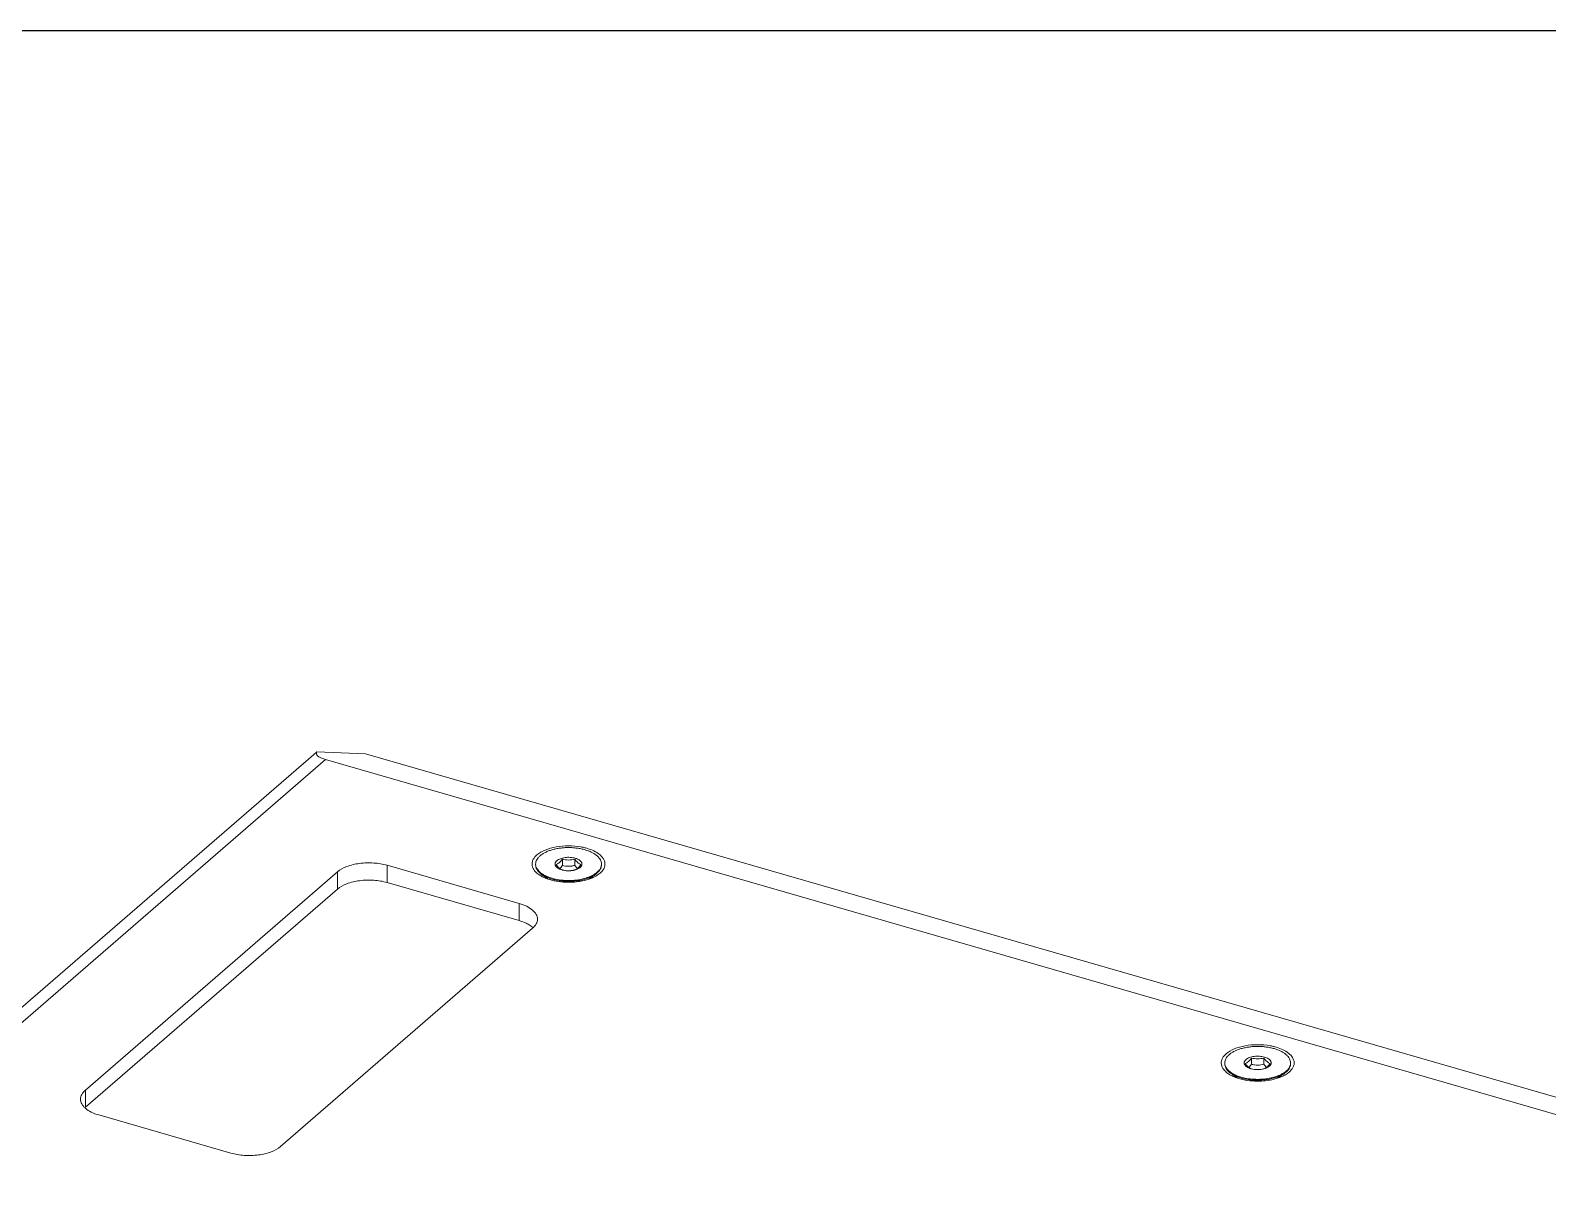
# Model space of a CAD drawing. Header units: millimetres. Extents: x 0 to 3564, y 0 to 2520.
# Drawn here: x 2594.1 to 2822.9, y 2346.9 to 2520 of the extents above; entities that cross this region are included whole.
import ezdxf

# ---------------------------------------------------------------- set-up
doc = ezdxf.new("R2010")
doc.units = ezdxf.units.MM
doc.layers.get('0').update_dxf_attribs({"lineweight": 13})
doc.layers.add('图框', color=7, linetype='Continuous')

# ---------------------------------------------------------------- blocks, each defined once
blk = doc.blocks.new('A4-H')
at = {"layer": '图框'}
blk.add_lwpolyline([(0, 210.021), (297, 210.021), (297, 0), (0, 0)], close=True, dxfattribs=at)

msp = doc.modelspace()

# ---------------------------------------------------------------- linework, layer by layer
for p, q in [((2636.8, 2410.75), (2318.87, 2135.41)), ((2638.61, 2410.03), (2323.61, 2137.23)), ((2636.8, 2410.75), (2637.3, 2411.17)), ((2644.61, 2410.9), (2637.3, 2411.17)), ((2638.61, 2410.03), (3032.65, 2296.28)), ((3038.65, 2297.15), (2644.61, 2410.9)), ((2647.89, 2391.47), (2647.89, 2394.07)), ((2647.89, 2394.07), (2667.81, 2388.32)), ((2674.31, 2394.99), (2674.31, 2394.05)), ((2676.18, 2394.99), (2676.18, 2394.05)), ((2602.38, 2360.15), (2640.38, 2393.06)), ((2640.38, 2390.47), (2640.38, 2393.06)), ((2647.89, 2391.47), (2667.81, 2385.72)), ((2672.13, 2392.03), (2671.19, 2392.69)), ((2678.36, 2392.03), (2679.3, 2392.69)), ((2680.01, 2392.88), (2679.73, 2392.67)), ((2640.38, 2390.47), (2602.38, 2357.56)), ((2667.81, 2385.72), (2667.81, 2388.32)), ((2669.82, 2384.56), (2631.82, 2351.65)), ((2778.23, 2364.99), (2778.23, 2364.05)), ((2780.1, 2364.99), (2780.1, 2364.05)), ((2776.05, 2362.03), (2775.11, 2362.69)), ((2782.28, 2362.03), (2783.22, 2362.69)), ((2783.93, 2362.88), (2783.65, 2362.67)), ((2602.38, 2357.56), (2602.38, 2360.15)), ((2624.31, 2350.65), (2604.39, 2356.4))]:
    msp.add_line(p, q)
for centre, radius, start, end in [((2671.53, 2394.26), 1.25, 180.0105, 185.9078), ((2678.96, 2394.26), 1.25, 354.0492, 359.996), ((2673.22, 2396.16), 4.28, 234.826, 239.5326), ((2674.31, 2398.36), 6.73, 247.2844, 250.808), ((2675.07, 2396.28), 3.02, 253.9012, 255.3331), ((2675.24, 2397.3), 4.06, 267.9886, 270.9745), ((2675.24, 2397.26), 4.02, 270.9701, 273.5151), ((2675.25, 2397.21), 3.97, 273.5146, 274.9839), ((2675.39, 2396.41), 3.15, 283.8414, 284.6791), ((2676.19, 2398.33), 6.7, 289.2014, 292.7385), ((2677.26, 2396.18), 4.29, 300.4703, 305.1499), ((2775.45, 2364.26), 1.25, 180.0105, 185.9078), ((2782.88, 2364.26), 1.25, 354.0492, 359.996), ((2777.14, 2366.16), 4.28, 234.826, 239.5326), ((2778.23, 2368.36), 6.73, 247.2844, 250.808), ((2778.99, 2366.28), 3.02, 253.9012, 255.3331), ((2779.17, 2367.3), 4.06, 267.9886, 270.9745), ((2779.17, 2367.26), 4.02, 270.9701, 273.5151), ((2779.17, 2367.21), 3.97, 273.5146, 274.9839), ((2779.31, 2366.41), 3.15, 283.8414, 284.6791), ((2780.11, 2368.33), 6.7, 289.2014, 292.7385), ((2781.18, 2366.18), 4.29, 300.4703, 305.1499)]:
    msp.add_arc(centre, radius, start, end)
msp.add_ellipse((2644.61, 2410.9), major_axis=(7.4, -0.03), ratio=0.205476, start_param=2.982177, end_param=3.767575)
for points, knots in [([(2677.73, 2396.41), (2677.53, 2396.46), (2677.14, 2396.56), (2676.52, 2396.66), (2675.89, 2396.73), (2675.24, 2396.75), (2674.6, 2396.73), (2673.96, 2396.66), (2673.35, 2396.56), (2672.77, 2396.42), (2672.23, 2396.24), (2671.74, 2396.03), (2671.31, 2395.78), (2670.95, 2395.52), (2670.65, 2395.22), (2670.44, 2394.91), (2670.31, 2394.59), (2670.28, 2394.37), (2670.28, 2394.26)], [0, 0, 0, 0, 0.070402, 0.143616, 0.218736, 0.294834, 0.370931, 0.446055, 0.519262, 0.589668, 0.656485, 0.719057, 0.776906, 0.829795, 0.877802, 0.92142, 0.961647, 1, 1, 1, 1]), ([(2670.48, 2395.63), (2670.84, 2395.94), (2671.78, 2396.46), (2673.41, 2396.91), (2675.24, 2397.06), (2676.5, 2396.95), (2677.12, 2396.84)], [0, 0, 0, 0, 0.206306, 0.454834, 0.727416, 1, 1, 1, 1]), ([(2677.12, 2396.84), (2677.18, 2396.83), (2677.42, 2396.79), (2677.66, 2396.73), (2677.83, 2396.68)], [0, 0, 0, 0, 0.25414, 1, 1, 1, 1]), ([(2680.21, 2394.26), (2680.21, 2394.37), (2680.18, 2394.59), (2680.05, 2394.91), (2679.83, 2395.22), (2679.54, 2395.52), (2679.18, 2395.78), (2678.75, 2396.03), (2678.26, 2396.24), (2677.91, 2396.35), (2677.73, 2396.41)], [0, 0, 0, 0, 0.093469, 0.191504, 0.297803, 0.414799, 0.543694, 0.684666, 0.837174, 1, 1, 1, 1]), ([(2677.83, 2396.68), (2678.18, 2396.59), (2678.83, 2396.37), (2679.87, 2395.83), (2680.49, 2395.2), (2680.66, 2394.73)], [0, 0, 0, 0, 0.306727, 0.577589, 1, 1, 1, 1]), ([(2640.38, 2393.06), (2640.79, 2393.42), (2641.88, 2393.99), (2643.76, 2394.42), (2645.84, 2394.48), (2647.23, 2394.26), (2647.89, 2394.07)], [0, 0, 0, 0, 0.208421, 0.462084, 0.736249, 1, 1, 1, 1]), ([(2669.83, 2393.78), (2669.77, 2393.93), (2669.71, 2394.26), (2669.77, 2394.58), (2669.83, 2394.74)], [0, 0, 0, 0, 0.499811, 1, 1, 1, 1]), ([(2669.83, 2394.74), (2669.86, 2394.82), (2670.01, 2395.16), (2670.26, 2395.44), (2670.48, 2395.63)], [0, 0, 0, 0, 0.229745, 1, 1, 1, 1]), ([(2670.48, 2392.88), (2670.4, 2392.95), (2670.13, 2393.21), (2669.92, 2393.53), (2669.83, 2393.78)], [0, 0, 0, 0, 0.27505, 1, 1, 1, 1]), ([(2670.45, 2393.49), (2670.39, 2393.59), (2670.31, 2393.79), (2670.28, 2394.02), (2670.28, 2394.13)], [0, 0, 0, 0, 0.511935, 1, 1, 1, 1]), ([(2670.28, 2394.13), (2670.29, 2394.04), (2670.33, 2393.86), (2670.4, 2393.7), (2670.45, 2393.61)], [0, 0, 0, 0, 0.48875, 1, 1, 1, 1]), ([(2670.45, 2393.61), (2670.56, 2393.41), (2670.8, 2393.13), (2671.19, 2392.81), (2671.43, 2392.67), (2671.55, 2392.6)], [0, 0, 0, 0, 0.45623, 0.716827, 1, 1, 1, 1]), ([(2671.19, 2392.69), (2671.11, 2392.75), (2670.95, 2392.87), (2670.69, 2393.12), (2670.53, 2393.34), (2670.45, 2393.49)], [0, 0, 0, 0, 0.27524, 0.533045, 1, 1, 1, 1]), ([(2673.49, 2394.76), (2673.45, 2394.74), (2673.39, 2394.68), (2673.32, 2394.59), (2673.26, 2394.49), (2673.23, 2394.39), (2673.21, 2394.29), (2673.21, 2394.19), (2673.24, 2394.09), (2673.28, 2393.99), (2673.34, 2393.9), (2673.45, 2393.77), (2673.64, 2393.63), (2673.91, 2393.48), (2674.12, 2393.41), (2674.23, 2393.38)], [0, 0, 0, 0, 0.062761, 0.121167, 0.1757, 0.227248, 0.276977, 0.32624, 0.376438, 0.428866, 0.484593, 0.544387, 0.677689, 0.830135, 1, 1, 1, 1]), ([(2673.37, 2394.18), (2673.45, 2394.21), (2673.61, 2394.29), (2673.76, 2394.4), (2673.84, 2394.46)], [0, 0, 0, 0, 0.467037, 1, 1, 1, 1]), ([(2673.37, 2394.18), (2673.44, 2394.08), (2673.59, 2393.89), (2673.82, 2393.65), (2674.06, 2393.48), (2674.23, 2393.4), (2674.31, 2393.37)], [0, 0, 0, 0, 0.296609, 0.564064, 0.796406, 1, 1, 1, 1]), ([(2676.26, 2395.14), (2676.14, 2395.17), (2675.89, 2395.23), (2675.51, 2395.27), (2675.11, 2395.28), (2674.72, 2395.24), (2674.35, 2395.18), (2674.02, 2395.07), (2673.72, 2394.94), (2673.56, 2394.83), (2673.49, 2394.76)], [0, 0, 0, 0, 0.128611, 0.263628, 0.401279, 0.537607, 0.668749, 0.791211, 0.902193, 1, 1, 1, 1]), ([(2673.84, 2394.46), (2673.92, 2394.53), (2674.09, 2394.7), (2674.23, 2394.89), (2674.31, 2394.99)], [0, 0, 0, 0, 0.47416, 1, 1, 1, 1]), ([(2673.91, 2393.59), (2673.98, 2393.65), (2674.12, 2393.8), (2674.24, 2393.96), (2674.31, 2394.05)], [0, 0, 0, 0, 0.480006, 1, 1, 1, 1]), ([(2676.18, 2394.99), (2676.03, 2394.95), (2675.72, 2394.89), (2675.24, 2394.85), (2674.77, 2394.89), (2674.46, 2394.95), (2674.31, 2394.99)], [0, 0, 0, 0, 0.249369, 0.5, 0.750631, 1, 1, 1, 1]), ([(2674.31, 2394.05), (2674.46, 2394.01), (2674.77, 2393.94), (2675.24, 2393.91), (2675.72, 2393.94), (2676.03, 2394.01), (2676.18, 2394.05)], [0, 0, 0, 0, 0.249369, 0.5, 0.750631, 1, 1, 1, 1]), ([(2677.12, 2394.18), (2677.04, 2394.21), (2676.87, 2394.29), (2676.63, 2394.46), (2676.4, 2394.7), (2676.25, 2394.89), (2676.18, 2394.99)], [0, 0, 0, 0, 0.203593, 0.435936, 0.703391, 1, 1, 1, 1]), ([(2676.18, 2394.05), (2676.24, 2393.96), (2676.37, 2393.8), (2676.5, 2393.65), (2676.57, 2393.59)], [0, 0, 0, 0, 0.520021, 1, 1, 1, 1]), ([(2676.18, 2393.36), (2676.27, 2393.38), (2676.42, 2393.43), (2676.64, 2393.52), (2676.84, 2393.62), (2676.95, 2393.71), (2677, 2393.75)], [0, 0, 0, 0, 0.279516, 0.540776, 0.781432, 1, 1, 1, 1]), ([(2676.65, 2393.65), (2676.58, 2393.58), (2676.43, 2393.48), (2676.26, 2393.4), (2676.18, 2393.37)], [0, 0, 0, 0, 0.532969, 1, 1, 1, 1]), ([(2677, 2393.75), (2677.03, 2393.78), (2677.09, 2393.83), (2677.17, 2393.93), (2677.22, 2394.02), (2677.26, 2394.12), (2677.27, 2394.22), (2677.27, 2394.32), (2677.25, 2394.43), (2677.21, 2394.52), (2677.14, 2394.62), (2677.03, 2394.75), (2676.85, 2394.89), (2676.57, 2395.03), (2676.37, 2395.1), (2676.26, 2395.14)], [0, 0, 0, 0, 0.062761, 0.121167, 0.1757, 0.227248, 0.276977, 0.32624, 0.376438, 0.428866, 0.484593, 0.544387, 0.677689, 0.830135, 1, 1, 1, 1]), ([(2677.12, 2394.18), (2677.04, 2394.08), (2676.9, 2393.89), (2676.73, 2393.72), (2676.65, 2393.65)], [0, 0, 0, 0, 0.52584, 1, 1, 1, 1]), ([(2680.1, 2393.61), (2680.06, 2393.53), (2679.97, 2393.36), (2679.79, 2393.12), (2679.56, 2392.9), (2679.39, 2392.76), (2679.3, 2392.69)], [0, 0, 0, 0, 0.223626, 0.463201, 0.721485, 1, 1, 1, 1]), ([(2679.88, 2393.37), (2679.97, 2393.48), (2680.08, 2393.67), (2680.17, 2393.93), (2680.19, 2394.06), (2680.2, 2394.13)], [0, 0, 0, 0, 0.520142, 0.763527, 1, 1, 1, 1]), ([(2680.66, 2393.78), (2680.63, 2393.7), (2680.48, 2393.36), (2680.22, 2393.07), (2680.01, 2392.88)], [0, 0, 0, 0, 0.229745, 1, 1, 1, 1]), ([(2680.21, 2394.13), (2680.21, 2394.04), (2680.19, 2393.86), (2680.13, 2393.69), (2680.1, 2393.61)], [0, 0, 0, 0, 0.492161, 1, 1, 1, 1]), ([(2680.66, 2394.73), (2680.71, 2394.58), (2680.77, 2394.26), (2680.71, 2393.93), (2680.66, 2393.78)], [0, 0, 0, 0, 0.499811, 1, 1, 1, 1]), ([(2647.89, 2391.47), (2647.23, 2391.66), (2645.84, 2391.89), (2643.76, 2391.82), (2641.88, 2391.39), (2640.79, 2390.82), (2640.38, 2390.47)], [0, 0, 0, 0, 0.263783, 0.53791, 0.791554, 1, 1, 1, 1]), ([(2671.71, 2392.15), (2671.65, 2392.18), (2671.42, 2392.27), (2671.2, 2392.39), (2671.05, 2392.48)], [0, 0, 0, 0, 0.259491, 1, 1, 1, 1]), ([(2672.76, 2391.98), (2672.61, 2392.02), (2672.32, 2392.12), (2671.9, 2392.28), (2671.53, 2392.47), (2671.3, 2392.62), (2671.19, 2392.69)], [0, 0, 0, 0, 0.272061, 0.530387, 0.773325, 1, 1, 1, 1]), ([(2671.55, 2392.6), (2671.74, 2392.5), (2672.13, 2392.31), (2672.54, 2392.17), (2672.76, 2392.11)], [0, 0, 0, 0, 0.479531, 1, 1, 1, 1]), ([(2673.36, 2391.67), (2673.25, 2391.69), (2672.82, 2391.78), (2672.4, 2391.9), (2672.09, 2392)], [0, 0, 0, 0, 0.258636, 1, 1, 1, 1]), ([(2679.3, 2392.69), (2679.11, 2392.56), (2678.68, 2392.32), (2677.97, 2392.04), (2677.17, 2391.82), (2676.3, 2391.69), (2675.4, 2391.63), (2674.49, 2391.66), (2673.6, 2391.77), (2673.03, 2391.9), (2672.76, 2391.98)], [0, 0, 0, 0, 0.10215, 0.216038, 0.339759, 0.470638, 0.605509, 0.740965, 0.873547, 1, 1, 1, 1]), ([(2672.76, 2392.11), (2673.11, 2392.01), (2673.85, 2391.85), (2674.99, 2391.76), (2676.14, 2391.79), (2676.9, 2391.91), (2677.26, 2391.99)], [0, 0, 0, 0, 0.241353, 0.495388, 0.751794, 1, 1, 1, 1]), ([(2677.12, 2391.67), (2676.82, 2391.62), (2675.57, 2391.45), (2674.29, 2391.5), (2673.36, 2391.67)], [0, 0, 0, 0, 0.24761, 1, 1, 1, 1]), ([(2674.3, 2393.36), (2674.43, 2393.33), (2674.69, 2393.27), (2674.96, 2393.25), (2675.1, 2393.25)], [0, 0, 0, 0, 0.489329, 1, 1, 1, 1]), ([(2674.31, 2393.37), (2674.46, 2393.33), (2674.77, 2393.27), (2675.24, 2393.23), (2675.72, 2393.27), (2676.03, 2393.33), (2676.18, 2393.37)], [0, 0, 0, 0, 0.249369, 0.5, 0.750631, 1, 1, 1, 1]), ([(2675.59, 2393.26), (2675.64, 2393.26), (2675.82, 2393.28), (2676.01, 2393.31), (2676.14, 2393.35)], [0, 0, 0, 0, 0.256008, 1, 1, 1, 1]), ([(2678.39, 2392), (2678.29, 2391.97), (2677.88, 2391.83), (2677.45, 2391.73), (2677.12, 2391.67)], [0, 0, 0, 0, 0.240931, 1, 1, 1, 1]), ([(2677.26, 2391.99), (2677.44, 2392.03), (2677.78, 2392.12), (2678.26, 2392.28), (2678.7, 2392.47), (2678.97, 2392.62), (2679.1, 2392.69)], [0, 0, 0, 0, 0.271073, 0.529371, 0.772859, 1, 1, 1, 1]), ([(2679.44, 2392.48), (2679.39, 2392.45), (2679.17, 2392.33), (2678.95, 2392.22), (2678.78, 2392.15)], [0, 0, 0, 0, 0.240482, 1, 1, 1, 1]), ([(2679.1, 2392.69), (2679.26, 2392.79), (2679.54, 2392.99), (2679.78, 2393.24), (2679.88, 2393.37)], [0, 0, 0, 0, 0.529004, 1, 1, 1, 1]), ([(2667.81, 2388.32), (2668.2, 2388.21), (2668.91, 2387.94), (2669.8, 2387.39), (2670.4, 2386.72), (2670.56, 2386.18), (2670.56, 2385.94)], [0, 0, 0, 0, 0.316043, 0.586252, 0.809351, 1, 1, 1, 1]), ([(2669.15, 2385.18), (2669.05, 2385.24), (2668.62, 2385.45), (2668.16, 2385.62), (2667.81, 2385.72)], [0, 0, 0, 0, 0.23487, 1, 1, 1, 1]), ([(2669.92, 2384.63), (2669.86, 2384.68), (2669.62, 2384.89), (2669.36, 2385.06), (2669.15, 2385.18)], [0, 0, 0, 0, 0.233967, 1, 1, 1, 1]), ([(2670.56, 2385.94), (2670.56, 2385.69), (2670.41, 2385.16), (2670.04, 2384.75), (2669.82, 2384.56)], [0, 0, 0, 0, 0.460759, 1, 1, 1, 1]), ([(2781.65, 2366.41), (2781.46, 2366.46), (2781.06, 2366.56), (2780.45, 2366.66), (2779.81, 2366.73), (2779.17, 2366.75), (2778.52, 2366.73), (2777.89, 2366.66), (2777.27, 2366.56), (2776.69, 2366.42), (2776.15, 2366.24), (2775.66, 2366.03), (2775.23, 2365.78), (2774.87, 2365.52), (2774.58, 2365.22), (2774.36, 2364.91), (2774.23, 2364.59), (2774.2, 2364.37), (2774.2, 2364.26)], [0, 0, 0, 0, 0.070402, 0.143616, 0.218736, 0.294834, 0.370931, 0.446055, 0.519262, 0.589668, 0.656485, 0.719057, 0.776906, 0.829795, 0.877802, 0.92142, 0.961647, 1, 1, 1, 1]), ([(2774.4, 2365.63), (2774.76, 2365.94), (2775.7, 2366.46), (2777.33, 2366.91), (2779.17, 2367.06), (2780.43, 2366.95), (2781.05, 2366.84)], [0, 0, 0, 0, 0.206306, 0.454834, 0.727416, 1, 1, 1, 1]), ([(2781.05, 2366.84), (2781.11, 2366.83), (2781.35, 2366.79), (2781.58, 2366.73), (2781.76, 2366.68)], [0, 0, 0, 0, 0.25414, 1, 1, 1, 1]), ([(2784.13, 2364.26), (2784.13, 2364.37), (2784.1, 2364.59), (2783.97, 2364.91), (2783.75, 2365.22), (2783.46, 2365.52), (2783.1, 2365.78), (2782.67, 2366.03), (2782.18, 2366.24), (2781.83, 2366.35), (2781.65, 2366.41)], [0, 0, 0, 0, 0.093469, 0.191504, 0.297803, 0.414799, 0.543694, 0.684666, 0.837174, 1, 1, 1, 1]), ([(2781.76, 2366.68), (2782.1, 2366.59), (2782.75, 2366.37), (2783.79, 2365.83), (2784.42, 2365.2), (2784.58, 2364.73)], [0, 0, 0, 0, 0.306727, 0.577589, 1, 1, 1, 1]), ([(2773.75, 2363.78), (2773.7, 2363.93), (2773.64, 2364.26), (2773.7, 2364.58), (2773.75, 2364.74)], [0, 0, 0, 0, 0.499811, 1, 1, 1, 1]), ([(2773.75, 2364.74), (2773.78, 2364.82), (2773.93, 2365.16), (2774.19, 2365.44), (2774.4, 2365.63)], [0, 0, 0, 0, 0.229745, 1, 1, 1, 1]), ([(2774.4, 2362.88), (2774.33, 2362.95), (2774.06, 2363.21), (2773.84, 2363.53), (2773.75, 2363.78)], [0, 0, 0, 0, 0.27505, 1, 1, 1, 1]), ([(2774.37, 2363.49), (2774.32, 2363.59), (2774.23, 2363.79), (2774.2, 2364.02), (2774.2, 2364.13)], [0, 0, 0, 0, 0.511935, 1, 1, 1, 1]), ([(2774.21, 2364.13), (2774.22, 2364.04), (2774.25, 2363.86), (2774.33, 2363.7), (2774.37, 2363.61)], [0, 0, 0, 0, 0.48875, 1, 1, 1, 1]), ([(2777.41, 2364.76), (2777.38, 2364.74), (2777.32, 2364.68), (2777.24, 2364.59), (2777.19, 2364.49), (2777.15, 2364.39), (2777.13, 2364.29), (2777.14, 2364.19), (2777.16, 2364.09), (2777.2, 2363.99), (2777.27, 2363.9), (2777.38, 2363.77), (2777.56, 2363.63), (2777.84, 2363.48), (2778.04, 2363.41), (2778.15, 2363.38)], [0, 0, 0, 0, 0.062761, 0.121167, 0.1757, 0.227248, 0.276977, 0.32624, 0.376438, 0.428866, 0.484593, 0.544387, 0.677689, 0.830135, 1, 1, 1, 1]), ([(2777.29, 2364.18), (2777.37, 2364.21), (2777.54, 2364.29), (2777.69, 2364.4), (2777.76, 2364.46)], [0, 0, 0, 0, 0.467037, 1, 1, 1, 1]), ([(2777.29, 2364.18), (2777.36, 2364.08), (2777.51, 2363.89), (2777.74, 2363.65), (2777.98, 2363.48), (2778.15, 2363.4), (2778.23, 2363.37)], [0, 0, 0, 0, 0.296609, 0.564064, 0.796406, 1, 1, 1, 1]), ([(2780.18, 2365.14), (2780.06, 2365.17), (2779.81, 2365.23), (2779.43, 2365.27), (2779.03, 2365.28), (2778.64, 2365.24), (2778.27, 2365.18), (2777.94, 2365.07), (2777.65, 2364.94), (2777.48, 2364.83), (2777.41, 2364.76)], [0, 0, 0, 0, 0.128611, 0.263628, 0.401279, 0.537607, 0.668749, 0.791211, 0.902193, 1, 1, 1, 1]), ([(2777.76, 2364.46), (2777.84, 2364.53), (2778.01, 2364.7), (2778.16, 2364.89), (2778.23, 2364.99)], [0, 0, 0, 0, 0.47416, 1, 1, 1, 1]), ([(2777.84, 2363.59), (2777.91, 2363.65), (2778.04, 2363.8), (2778.17, 2363.96), (2778.23, 2364.05)], [0, 0, 0, 0, 0.480006, 1, 1, 1, 1]), ([(2780.1, 2364.99), (2779.95, 2364.95), (2779.64, 2364.89), (2779.17, 2364.85), (2778.69, 2364.89), (2778.38, 2364.95), (2778.23, 2364.99)], [0, 0, 0, 0, 0.249369, 0.5, 0.750631, 1, 1, 1, 1]), ([(2778.23, 2364.05), (2778.38, 2364.01), (2778.69, 2363.94), (2779.17, 2363.91), (2779.64, 2363.94), (2779.95, 2364.01), (2780.1, 2364.05)], [0, 0, 0, 0, 0.249369, 0.5, 0.750631, 1, 1, 1, 1]), ([(2781.04, 2364.18), (2780.96, 2364.21), (2780.79, 2364.29), (2780.56, 2364.46), (2780.32, 2364.7), (2780.18, 2364.89), (2780.1, 2364.99)], [0, 0, 0, 0, 0.203593, 0.435936, 0.703391, 1, 1, 1, 1]), ([(2780.1, 2364.05), (2780.17, 2363.96), (2780.29, 2363.8), (2780.43, 2363.65), (2780.49, 2363.59)], [0, 0, 0, 0, 0.520021, 1, 1, 1, 1]), ([(2780.11, 2363.36), (2780.19, 2363.38), (2780.35, 2363.43), (2780.57, 2363.52), (2780.76, 2363.62), (2780.87, 2363.71), (2780.92, 2363.75)], [0, 0, 0, 0, 0.279516, 0.540776, 0.781432, 1, 1, 1, 1]), ([(2780.92, 2363.75), (2780.96, 2363.78), (2781.01, 2363.83), (2781.09, 2363.93), (2781.14, 2364.02), (2781.18, 2364.12), (2781.2, 2364.22), (2781.19, 2364.32), (2781.17, 2364.43), (2781.13, 2364.52), (2781.07, 2364.62), (2780.96, 2364.75), (2780.77, 2364.89), (2780.5, 2365.03), (2780.29, 2365.1), (2780.18, 2365.14)], [0, 0, 0, 0, 0.062761, 0.121167, 0.1757, 0.227248, 0.276977, 0.32624, 0.376438, 0.428866, 0.484593, 0.544387, 0.677689, 0.830135, 1, 1, 1, 1]), ([(2781.04, 2364.18), (2780.97, 2364.08), (2780.82, 2363.89), (2780.66, 2363.72), (2780.57, 2363.65)], [0, 0, 0, 0, 0.52584, 1, 1, 1, 1]), ([(2783.8, 2363.37), (2783.89, 2363.48), (2784, 2363.67), (2784.09, 2363.93), (2784.12, 2364.06), (2784.12, 2364.13)], [0, 0, 0, 0, 0.520142, 0.763527, 1, 1, 1, 1]), ([(2784.58, 2363.78), (2784.55, 2363.7), (2784.4, 2363.36), (2784.15, 2363.07), (2783.93, 2362.88)], [0, 0, 0, 0, 0.229745, 1, 1, 1, 1]), ([(2784.13, 2364.13), (2784.13, 2364.04), (2784.11, 2363.86), (2784.06, 2363.69), (2784.02, 2363.61)], [0, 0, 0, 0, 0.492161, 1, 1, 1, 1]), ([(2784.58, 2364.73), (2784.64, 2364.58), (2784.7, 2364.26), (2784.64, 2363.93), (2784.58, 2363.78)], [0, 0, 0, 0, 0.499811, 1, 1, 1, 1]), ([(2774.37, 2363.61), (2774.48, 2363.41), (2774.72, 2363.13), (2775.12, 2362.81), (2775.35, 2362.67), (2775.48, 2362.6)], [0, 0, 0, 0, 0.45623, 0.716827, 1, 1, 1, 1]), ([(2775.11, 2362.69), (2775.03, 2362.75), (2774.88, 2362.87), (2774.61, 2363.12), (2774.45, 2363.34), (2774.37, 2363.49)], [0, 0, 0, 0, 0.27524, 0.533045, 1, 1, 1, 1]), ([(2775.63, 2362.15), (2775.57, 2362.18), (2775.35, 2362.27), (2775.13, 2362.39), (2774.97, 2362.48)], [0, 0, 0, 0, 0.259491, 1, 1, 1, 1]), ([(2776.68, 2361.98), (2776.53, 2362.02), (2776.24, 2362.12), (2775.83, 2362.28), (2775.45, 2362.47), (2775.22, 2362.62), (2775.11, 2362.69)], [0, 0, 0, 0, 0.272061, 0.530387, 0.773325, 1, 1, 1, 1]), ([(2775.48, 2362.6), (2775.66, 2362.5), (2776.05, 2362.31), (2776.47, 2362.17), (2776.68, 2362.11)], [0, 0, 0, 0, 0.479531, 1, 1, 1, 1]), ([(2777.29, 2361.67), (2777.17, 2361.69), (2776.75, 2361.78), (2776.32, 2361.9), (2776.02, 2362)], [0, 0, 0, 0, 0.258636, 1, 1, 1, 1]), ([(2783.22, 2362.69), (2783.03, 2362.56), (2782.61, 2362.32), (2781.89, 2362.04), (2781.09, 2361.82), (2780.22, 2361.69), (2779.32, 2361.63), (2778.41, 2361.66), (2777.53, 2361.77), (2776.96, 2361.9), (2776.68, 2361.98)], [0, 0, 0, 0, 0.10215, 0.216038, 0.339759, 0.470638, 0.605509, 0.740965, 0.873547, 1, 1, 1, 1]), ([(2776.68, 2362.11), (2777.03, 2362.01), (2777.77, 2361.85), (2778.91, 2361.76), (2780.06, 2361.79), (2780.82, 2361.91), (2781.19, 2361.99)], [0, 0, 0, 0, 0.241353, 0.495388, 0.751794, 1, 1, 1, 1]), ([(2781.05, 2361.67), (2780.74, 2361.62), (2779.49, 2361.45), (2778.22, 2361.5), (2777.29, 2361.67)], [0, 0, 0, 0, 0.24761, 1, 1, 1, 1]), ([(2778.22, 2363.36), (2778.35, 2363.33), (2778.62, 2363.27), (2778.89, 2363.25), (2779.02, 2363.25)], [0, 0, 0, 0, 0.489329, 1, 1, 1, 1]), ([(2778.23, 2363.37), (2778.38, 2363.33), (2778.69, 2363.27), (2779.17, 2363.23), (2779.64, 2363.27), (2779.95, 2363.33), (2780.1, 2363.37)], [0, 0, 0, 0, 0.249369, 0.5, 0.750631, 1, 1, 1, 1]), ([(2779.51, 2363.26), (2779.56, 2363.26), (2779.75, 2363.28), (2779.93, 2363.31), (2780.06, 2363.35)], [0, 0, 0, 0, 0.256008, 1, 1, 1, 1]), ([(2780.57, 2363.65), (2780.5, 2363.58), (2780.35, 2363.48), (2780.18, 2363.4), (2780.1, 2363.37)], [0, 0, 0, 0, 0.532969, 1, 1, 1, 1]), ([(2782.32, 2362), (2782.22, 2361.97), (2781.8, 2361.83), (2781.37, 2361.73), (2781.05, 2361.67)], [0, 0, 0, 0, 0.240931, 1, 1, 1, 1]), ([(2781.19, 2361.99), (2781.36, 2362.03), (2781.7, 2362.12), (2782.18, 2362.28), (2782.62, 2362.47), (2782.9, 2362.62), (2783.02, 2362.69)], [0, 0, 0, 0, 0.271073, 0.529371, 0.772859, 1, 1, 1, 1]), ([(2783.36, 2362.48), (2783.31, 2362.45), (2783.1, 2362.33), (2782.87, 2362.22), (2782.7, 2362.15)], [0, 0, 0, 0, 0.240482, 1, 1, 1, 1]), ([(2783.02, 2362.69), (2783.18, 2362.79), (2783.46, 2362.99), (2783.7, 2363.24), (2783.8, 2363.37)], [0, 0, 0, 0, 0.529004, 1, 1, 1, 1]), ([(2784.02, 2363.61), (2783.99, 2363.53), (2783.9, 2363.36), (2783.72, 2363.12), (2783.49, 2362.9), (2783.31, 2362.76), (2783.22, 2362.69)], [0, 0, 0, 0, 0.223626, 0.463201, 0.721485, 1, 1, 1, 1]), ([(2601.64, 2358.78), (2601.64, 2359.03), (2601.8, 2359.56), (2602.16, 2359.97), (2602.38, 2360.15)], [0, 0, 0, 0, 0.460759, 1, 1, 1, 1]), ([(2604.39, 2356.4), (2604, 2356.51), (2603.29, 2356.77), (2602.4, 2357.33), (2601.8, 2358), (2601.64, 2358.53), (2601.64, 2358.78)], [0, 0, 0, 0, 0.316043, 0.586252, 0.809351, 1, 1, 1, 1]), ([(2631.82, 2351.65), (2631.41, 2351.3), (2630.32, 2350.73), (2628.44, 2350.3), (2626.37, 2350.23), (2624.97, 2350.46), (2624.31, 2350.65)], [0, 0, 0, 0, 0.208421, 0.462084, 0.736249, 1, 1, 1, 1])]:
    msp.add_open_spline(points, degree=3, knots=knots)
for points in [[(2670.75, 2392.67), (2670.66, 2392.74), (2670.57, 2392.81), (2670.48, 2392.88)], [(2774.68, 2362.67), (2774.58, 2362.74), (2774.49, 2362.81), (2774.4, 2362.88)]]:
    msp.add_open_spline(points, degree=3)

# ---------------------------------------------------------------- block references
at = {"layer": '图框', "xscale": 11.99895590440453, "yscale": 11.99895590440453, "zscale": 11.99895590440453}
msp.add_blockref('A4-H', (0, 0), dxfattribs=at)

doc.saveas('drawing.dxf')
